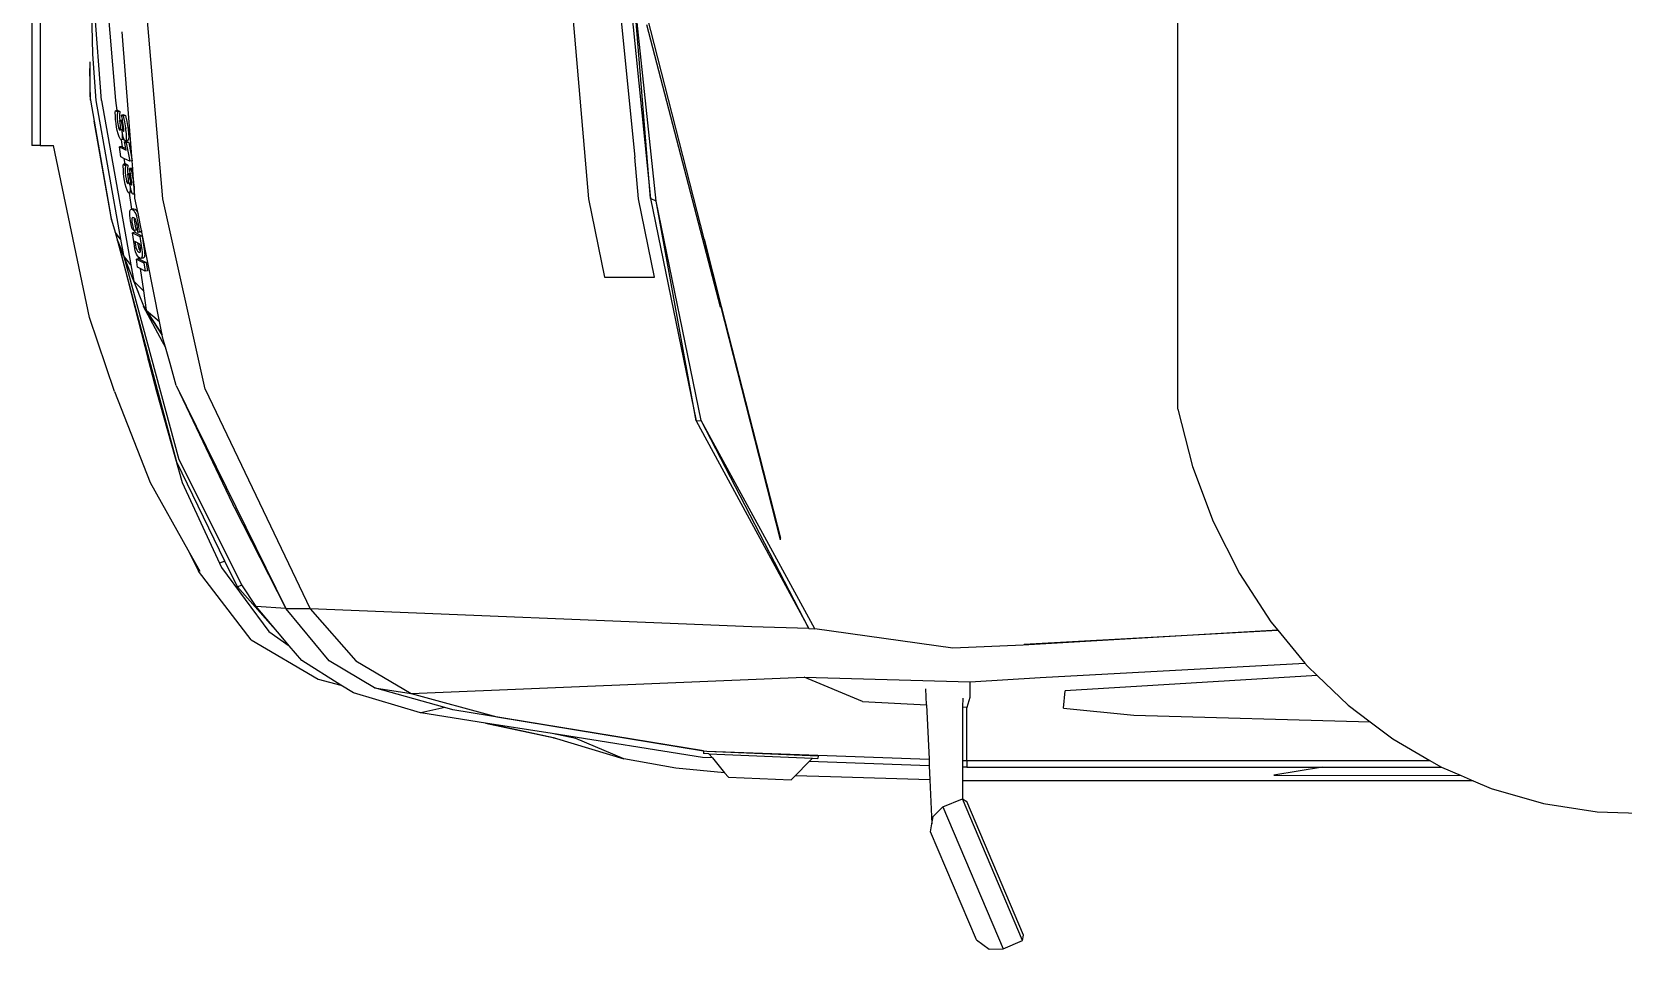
# Model space of a CAD drawing. Header units: millimetres. Extents: x 44692 to 172587, y -26854 to 14445.
# Drawn here: x 140218 to 141976, y 3098 to 4112 of the extents above; entities that cross this region are included whole.
import ezdxf

# ---------------------------------------------------------------- set-up
doc = ezdxf.new("R2010")
doc.units = ezdxf.units.MM
doc.header["$LTSCALE"] = 100
doc.layers.add('Transporte semielaborado', color=30, linetype='Continuous')

msp = doc.modelspace()

# ---------------------------------------------------------------- linework, layer by layer
at = {"layer": 'Transporte semielaborado'}
for p, q in [((141484.322, 3694.836), (141484.322, 4843.096)), ((140218.231, 4556.291), (140218.231, 3986.331)), ((140227.508, 4556.291), (140227.508, 3986.331)), ((140283.207, 4178.666), (140285.175, 4087.175)), ((140298.582, 4182.927), (140310.554, 4036.009)), ((140877.608, 4166.758), (140901.601, 3927.613)), ((140362.984, 3927.403), (140342.935, 4162.258)), ((140812.726, 4164.321), (140833.291, 3927.403)), ((140865.025, 4166.285), (140884.365, 3973.518)), ((140901.601, 3927.613), (140882.62, 4164.473)), ((140908.106, 3924.973), (140882.62, 4164.473)), ((140295.223, 4036.034), (140287.453, 4138.609)), ((140897.678, 4129.08), (140960.759, 3883.112)), ((140979.156, 3807.592), (140897.678, 4119.483)), ((140318.15, 4112.009), (140318.163, 4111.881)), ((140329.059, 3969.229), (140318.163, 4111.881)), ((140282.129, 4078.706), (140282.129, 4071.531)), ((140285.175, 4087.175), (140289.08, 4036.093)), ((140282.882, 4036.44), (140282.129, 4071.531)), ((140282.129, 4071.531), (140282.129, 4040.723)), ((140282.129, 4040.723), (140282.882, 4036.44)), ((140282.882, 4036.44), (140286.993, 4013.06)), ((140289.08, 4036.093), (140316.268, 3882.967)), ((140295.223, 4036.034), (140327.566, 3854.308)), ((140310.554, 4036.009), (140312.195, 4024.828)), ((140305.805, 3907.229), (140286.993, 4013.06)), ((140286.993, 4013.06), (140305.585, 3907.323)), ((140310.472, 4023.008), (140310.647, 4024.618)), ((140310.544, 4018.31), (140310.472, 4023.008)), ((140310.803, 4014.877), (140310.544, 4018.31)), ((140312.195, 4024.828), (140310.647, 4024.618)), ((140310.647, 4024.618), (140312.353, 4023.757)), ((140311.266, 4010.775), (140310.803, 4014.877)), ((140311.885, 4006.753), (140311.266, 4010.775)), ((140313.311, 4024.979), (140312.195, 4024.828)), ((140312.195, 4024.828), (140312.353, 4023.757)), ((140312.353, 4023.757), (140312.918, 4023.472)), ((140312.918, 4023.472), (140312.532, 4019.395)), ((140312.532, 4019.395), (140312.565, 4016.037)), ((140312.565, 4016.037), (140312.978, 4011.941)), ((140313.15, 4023.503), (140312.918, 4023.472)), ((140312.978, 4011.941), (140313.561, 4008.405)), ((140313.15, 4023.503), (140313.311, 4024.979)), ((140315.581, 4023.833), (140313.15, 4023.503)), ((140313.311, 4024.979), (140315.581, 4023.833)), ((140313.561, 4008.405), (140314.129, 4005.879)), ((140315.581, 4023.833), (140315.195, 4019.756)), ((140315.195, 4019.756), (140315.228, 4016.398)), ((140315.228, 4016.398), (140315.462, 4014.079)), ((140315.462, 4014.079), (140315.345, 4014.063)), ((140315.477, 4013.154), (140315.345, 4014.063)), ((140315.345, 4014.063), (140315.47, 4014.001)), ((140318.008, 4014.424), (140315.462, 4014.079)), ((140315.462, 4014.079), (140315.47, 4014.001)), ((140315.47, 4014.001), (140316.904, 4013.287)), ((140315.686, 4011.68), (140315.477, 4013.154)), ((140316.108, 4008.046), (140315.686, 4011.68)), ((140318.149, 4013.455), (140316.904, 4013.287)), ((140316.904, 4013.287), (140317.489, 4009.488)), ((140319.856, 4020.22), (140317.193, 4019.859)), ((140317.193, 4019.859), (140318.965, 4018.944)), ((140318.228, 4015.303), (140317.193, 4019.859)), ((140317.489, 4009.488), (140318.501, 4004.365)), ((140318.141, 4013.514), (140318.008, 4014.424)), ((140318.008, 4014.424), (140318.432, 4014.213)), ((140318.149, 4013.455), (140318.141, 4013.514)), ((140318.562, 4013.511), (140318.149, 4013.455)), ((140318.432, 4014.213), (140318.228, 4015.303)), ((140318.562, 4013.511), (140318.432, 4014.213)), ((140318.911, 4011.641), (140318.562, 4013.511)), ((140319.566, 4007.261), (140318.911, 4011.641)), ((140320.111, 4019.099), (140318.965, 4018.944)), ((140318.965, 4018.944), (140319.446, 4017.172)), ((140319.446, 4017.172), (140320.462, 4012.438)), ((140319.856, 4020.22), (140321.628, 4019.305)), ((140320.111, 4019.099), (140319.856, 4020.22)), ((140321.628, 4019.305), (140320.111, 4019.099)), ((140320.462, 4012.438), (140321.589, 4005.698)), ((140321.628, 4019.305), (140322.11, 4017.532)), ((140322.11, 4017.532), (140323.126, 4012.799)), ((140323.126, 4012.799), (140324.253, 4006.058)), ((140312.651, 4002.751), (140311.885, 4006.753)), ((140313.555, 3999.039), (140312.651, 4002.751)), ((140314.587, 3995.887), (140313.555, 3999.039)), ((140314.129, 4005.879), (140314.731, 4004.238)), ((140315.706, 3993.629), (140314.587, 3995.887)), ((140314.731, 4004.238), (140315.219, 4003.611)), ((140315.219, 4003.611), (140314.768, 4005.965)), ((140314.96, 4005.991), (140315.331, 4003.467)), ((140315.219, 4003.611), (140315.331, 4003.467)), ((140315.331, 4003.467), (140315.415, 4003.359)), ((140315.415, 4003.359), (140315.708, 4003.249)), ((140316.87, 3992.597), (140315.706, 3993.629)), ((140315.708, 4003.249), (140316.119, 4003.831)), ((140316.252, 4005.43), (140316.108, 4008.046)), ((140316.119, 4003.831), (140316.252, 4005.43)), ((140316.92, 3992.637), (140316.87, 3992.597)), ((140317.499, 3993.099), (140316.92, 3992.637)), ((140319.534, 3992.958), (140316.92, 3992.637)), ((140316.92, 3992.637), (140318.038, 3985.02)), ((140317.579, 4004.028), (140317.483, 4004.636)), ((140317.866, 3994.403), (140317.499, 3993.099)), ((140317.579, 4004.028), (140317.55, 4004.024)), ((140317.661, 4003.514), (140317.579, 4004.028)), ((140317.579, 4004.028), (140317.606, 4003.506)), ((140317.661, 4003.514), (140317.606, 4003.506)), ((140317.606, 4003.506), (140317.712, 4002.536)), ((140317.852, 4002.304), (140317.661, 4003.514)), ((140317.712, 4002.536), (140318.011, 3998.373)), ((140318.7, 3997.852), (140317.852, 4002.304)), ((140318.021, 3996.248), (140317.866, 3994.403)), ((140318.011, 3998.373), (140318.021, 3996.248)), ((140318.501, 4004.365), (140318.561, 4004.161)), ((140318.782, 4004.191), (140318.561, 4004.161)), ((140318.561, 4004.161), (140318.62, 4003.961)), ((140318.62, 4003.961), (140318.782, 4004.191)), ((140318.62, 4003.961), (140319.074, 4002.412)), ((140319.27, 3995.583), (140318.7, 3997.852)), ((140318.782, 4004.191), (140318.8, 4004.405)), ((140319.926, 4002.527), (140319.074, 4002.412)), ((140319.074, 4002.412), (140319.591, 4001.718)), ((140319.534, 3992.958), (140319.126, 3993.319)), ((140319.94, 3993.564), (140319.27, 3995.583)), ((140320.041, 3993.362), (140319.534, 3992.958)), ((140319.876, 4004.58), (140319.566, 4007.261)), ((140319.591, 4001.718), (140319.87, 4002.042)), ((140319.87, 4002.042), (140319.926, 4002.527)), ((140319.971, 4002.918), (140319.876, 4004.58)), ((140319.926, 4002.527), (140319.971, 4002.918)), ((140320.041, 3993.362), (140319.94, 3993.564)), ((140320.68, 3992.086), (140320.041, 3993.362)), ((140323.165, 3990.728), (140320.501, 3990.367)), ((140321.462, 3991.441), (140320.68, 3992.086)), ((140324.125, 3991.802), (140321.462, 3991.441)), ((140321.951, 3991.735), (140321.462, 3991.441)), ((140321.589, 4005.698), (140321.83, 4004.06)), ((140321.83, 4004.06), (140322.359, 3999.282)), ((140322.297, 3992.468), (140321.951, 3991.735)), ((140322.498, 3993.639), (140322.297, 3992.468)), ((140322.359, 3999.282), (140322.556, 3995.249)), ((140322.529, 4005.027), (140322.439, 4005.813)), ((140322.556, 3995.249), (140322.498, 3993.639)), ((140323.165, 3990.728), (140325.243, 3989.704)), ((140323.344, 3992.447), (140323.267, 3992.599)), ((140323.889, 3991.997), (140323.344, 3992.447)), ((140324.615, 3992.096), (140324.125, 3991.802)), ((140324.253, 4006.058), (140324.493, 4004.421)), ((140324.493, 4004.421), (140325.023, 3999.642)), ((140324.96, 3992.828), (140324.615, 3992.096)), ((140325.162, 3994), (140324.96, 3992.828)), ((140325.023, 3999.642), (140325.219, 3995.61)), ((140325.219, 3995.61), (140325.162, 3994)), ((140227.508, 3986.331), (140218.231, 3986.331)), ((140227.508, 3986.331), (140242.078, 3986.331)), ((140282.112, 3796.195), (140242.078, 3986.331)), ((140317.657, 3985.212), (140314.993, 3984.851)), ((140316.479, 3973.861), (140314.993, 3984.851)), ((140314.993, 3984.851), (140322.302, 3981.181)), ((140319.932, 3972.122), (140316.479, 3973.861)), ((140317.657, 3985.212), (140318.038, 3985.02)), ((140318.038, 3985.02), (140321.933, 3983.065)), ((140320.501, 3990.367), (140322.58, 3989.344)), ((140321.933, 3983.065), (140320.501, 3990.367)), ((140322.302, 3981.181), (140321.933, 3983.065)), ((140325.243, 3989.704), (140322.58, 3989.344)), ((140322.58, 3989.344), (140326.395, 3968.867)), ((140325.243, 3989.704), (140329.059, 3969.229)), ((140888.353, 3927.572), (140884.365, 3973.518)), ((140319.258, 3963.945), (140319.434, 3965.555)), ((140319.33, 3959.247), (140319.258, 3963.945)), ((140319.589, 3955.814), (140319.33, 3959.247)), ((140320.867, 3965.749), (140319.434, 3965.555)), ((140319.434, 3965.555), (140321.012, 3964.758)), ((140320.053, 3951.712), (140319.589, 3955.814)), ((140326.395, 3968.867), (140319.932, 3972.122)), ((140319.932, 3972.122), (140320.867, 3965.749)), ((140322.097, 3965.916), (140320.867, 3965.749)), ((140320.867, 3965.749), (140321.012, 3964.758)), ((140321.012, 3964.758), (140321.704, 3964.409)), ((140321.704, 3964.409), (140321.318, 3960.332)), ((140321.318, 3960.332), (140321.351, 3956.974)), ((140321.351, 3956.974), (140321.764, 3952.878)), ((140321.936, 3964.44), (140321.704, 3964.409)), ((140321.936, 3964.44), (140322.097, 3965.916)), ((140324.367, 3964.77), (140321.936, 3964.44)), ((140322.097, 3965.916), (140324.367, 3964.77)), ((140324.367, 3964.77), (140323.981, 3960.693)), ((140323.981, 3960.693), (140324.014, 3957.335)), ((140324.014, 3957.335), (140324.248, 3955.016)), ((140328.643, 3961.157), (140325.979, 3960.797)), ((140327.014, 3956.24), (140325.979, 3960.797)), ((140325.979, 3960.797), (140327.751, 3959.881)), ((140329.059, 3969.229), (140326.395, 3968.867)), ((140327.218, 3955.15), (140327.014, 3956.24)), ((140328.897, 3960.036), (140327.751, 3959.881)), ((140327.751, 3959.881), (140328.233, 3958.109)), ((140328.233, 3958.109), (140329.248, 3953.375)), ((140328.643, 3961.157), (140329.718, 3960.602)), ((140329.752, 3960.152), (140328.897, 3960.036)), ((140329.302, 3958.254), (140328.897, 3960.036)), ((140329.718, 3960.602), (140329.059, 3969.229)), ((140329.752, 3960.152), (140329.718, 3960.602)), ((140330.254, 3953.511), (140329.752, 3960.152)), ((140320.671, 3947.69), (140320.053, 3951.712)), ((140321.437, 3943.688), (140320.671, 3947.69)), ((140322.341, 3939.976), (140321.437, 3943.688)), ((140321.764, 3952.878), (140322.347, 3949.342)), ((140323.373, 3936.824), (140322.341, 3939.976)), ((140322.347, 3949.342), (140322.915, 3946.816)), ((140322.915, 3946.816), (140323.517, 3945.175)), ((140323.517, 3945.175), (140323.973, 3944.589)), ((140323.876, 3945.223), (140323.973, 3944.589)), ((140324.201, 3944.296), (140323.973, 3944.589)), ((140324.248, 3955.016), (140324.131, 3955)), ((140324.264, 3954.091), (140324.131, 3955)), ((140324.131, 3955), (140324.256, 3954.938)), ((140324.201, 3944.296), (140324.494, 3944.186)), ((140326.795, 3955.361), (140324.248, 3955.016)), ((140324.248, 3955.016), (140324.256, 3954.938)), ((140324.256, 3954.938), (140325.69, 3954.224)), ((140324.473, 3952.617), (140324.264, 3954.091)), ((140324.894, 3948.983), (140324.473, 3952.617)), ((140324.494, 3944.186), (140324.905, 3944.768)), ((140325.038, 3946.367), (140324.894, 3948.983)), ((140324.905, 3944.768), (140325.038, 3946.367)), ((140326.936, 3954.392), (140325.69, 3954.224)), ((140325.69, 3954.224), (140326.276, 3950.425)), ((140326.365, 3944.965), (140326.269, 3945.573)), ((140326.276, 3950.425), (140327.288, 3945.302)), ((140326.365, 3944.965), (140326.336, 3944.961)), ((140326.365, 3944.965), (140326.393, 3944.443)), ((140326.447, 3944.451), (140326.365, 3944.965)), ((140326.447, 3944.451), (140326.393, 3944.443)), ((140326.393, 3944.443), (140326.498, 3943.473)), ((140326.638, 3943.241), (140326.447, 3944.451)), ((140326.498, 3943.473), (140326.797, 3939.31)), ((140327.486, 3938.789), (140326.638, 3943.241)), ((140326.927, 3954.451), (140326.795, 3955.361)), ((140326.795, 3955.361), (140327.218, 3955.15)), ((140326.797, 3939.31), (140326.807, 3937.185)), ((140326.936, 3954.392), (140326.927, 3954.451)), ((140327.349, 3954.448), (140326.936, 3954.392)), ((140327.349, 3954.448), (140327.218, 3955.15)), ((140327.288, 3945.302), (140327.347, 3945.098)), ((140327.568, 3945.128), (140327.347, 3945.098)), ((140327.347, 3945.098), (140327.406, 3944.898)), ((140327.697, 3952.578), (140327.349, 3954.448)), ((140327.406, 3944.898), (140327.568, 3945.128)), ((140327.406, 3944.898), (140327.861, 3943.349)), ((140328.057, 3936.52), (140327.486, 3938.789)), ((140327.568, 3945.128), (140327.586, 3945.342)), ((140328.352, 3948.198), (140327.697, 3952.578)), ((140328.712, 3943.464), (140327.861, 3943.349)), ((140327.861, 3943.349), (140328.377, 3942.655)), ((140328.662, 3945.517), (140328.352, 3948.198)), ((140328.377, 3942.655), (140328.656, 3942.979)), ((140328.656, 3942.979), (140328.712, 3943.464)), ((140328.757, 3943.855), (140328.662, 3945.517)), ((140328.712, 3943.464), (140328.757, 3943.855)), ((140329.248, 3953.375), (140330.375, 3946.635)), ((140330.263, 3953.465), (140330.254, 3953.511)), ((140331.737, 3934.169), (140330.263, 3953.465)), ((140330.616, 3944.997), (140330.375, 3946.635)), ((140330.616, 3944.997), (140331.146, 3940.219)), ((140331.146, 3940.219), (140331.342, 3936.186)), ((140324.492, 3934.566), (140323.373, 3936.824)), ((140325.586, 3933.596), (140324.492, 3934.566)), ((140325.656, 3933.534), (140325.586, 3933.596)), ((140325.586, 3933.596), (140328.182, 3915.91)), ((140326.285, 3934.036), (140325.656, 3933.534)), ((140328.32, 3933.895), (140325.656, 3933.534)), ((140326.653, 3935.34), (140326.285, 3934.036)), ((140326.696, 3935.854), (140326.653, 3935.34)), ((140326.807, 3937.185), (140326.696, 3935.854)), ((140326.932, 3935.377), (140326.696, 3935.854)), ((140328.32, 3933.895), (140327.912, 3934.256)), ((140328.726, 3934.501), (140328.057, 3936.52)), ((140328.827, 3934.299), (140328.32, 3933.895)), ((140328.827, 3934.299), (140328.726, 3934.501)), ((140329.466, 3933.023), (140328.827, 3934.299)), ((140330.248, 3932.378), (140329.466, 3933.023)), ((140330.738, 3932.672), (140330.248, 3932.378)), ((140331.857, 3932.596), (140330.248, 3932.378)), ((140331.083, 3933.405), (140330.738, 3932.672)), ((140331.284, 3934.576), (140331.083, 3933.405)), ((140331.304, 3935.121), (140331.284, 3934.576)), ((140331.342, 3936.186), (140331.304, 3935.121)), ((140331.39, 3934.861), (140331.304, 3935.121)), ((140331.737, 3934.169), (140331.39, 3934.861)), ((140331.857, 3932.596), (140331.737, 3934.169)), ((140332.205, 3928.04), (140331.857, 3932.596)), ((140335.527, 3911.279), (140332.205, 3928.04)), ((140409.54, 3716.907), (140362.984, 3927.403)), ((140833.291, 3927.403), (140850.745, 3840.929)), ((140906.236, 3840.929), (140888.353, 3927.572)), ((140908.106, 3924.973), (140901.601, 3927.613)), ((140901.601, 3927.613), (140952.253, 3682.195)), ((140952.253, 3682.195), (140908.106, 3924.973)), ((140957.746, 3682.311), (140908.106, 3924.973)), ((140305.805, 3907.229), (140305.585, 3907.323)), ((140305.585, 3907.323), (140305.814, 3906.026)), ((140306.344, 3904.197), (140305.805, 3907.229)), ((140305.814, 3906.026), (140306.344, 3904.197)), ((140306.344, 3904.197), (140310.341, 3890.422)), ((140326.405, 3911.013), (140326.447, 3912.746)), ((140326.519, 3908.805), (140326.405, 3911.013)), ((140326.447, 3912.746), (140326.636, 3914.065)), ((140326.79, 3906.125), (140326.519, 3908.805)), ((140326.636, 3914.065), (140326.962, 3915.028)), ((140327.218, 3902.971), (140326.79, 3906.125)), ((140326.962, 3915.028), (140327.426, 3915.635)), ((140328.241, 3897.163), (140327.218, 3902.971)), ((140327.426, 3915.635), (140328.026, 3915.886)), ((140328.182, 3915.91), (140328.026, 3915.886)), ((140328.026, 3915.886), (140328.193, 3915.838)), ((140330.686, 3916.291), (140328.182, 3915.91)), ((140328.182, 3915.91), (140328.193, 3915.838)), ((140328.193, 3915.838), (140329.622, 3915.433)), ((140328.681, 3905.415), (140328.623, 3903.832)), ((140328.623, 3903.832), (140328.838, 3901.647)), ((140329.012, 3906.397), (140328.681, 3905.415)), ((140329.436, 3906.666), (140329.012, 3906.397)), ((140329.53, 3906.725), (140329.436, 3906.666)), ((140329.45, 3906.529), (140329.436, 3906.666)), ((140329.459, 3906.465), (140329.45, 3906.529)), ((140329.615, 3906.779), (140329.53, 3906.725)), ((140329.53, 3906.725), (140329.566, 3906.482)), ((140330.96, 3906.37), (140329.615, 3906.779)), ((140329.622, 3915.433), (140330.085, 3916.04)), ((140329.622, 3915.433), (140330.517, 3914.698)), ((140330.085, 3916.04), (140330.686, 3916.291)), ((140330.517, 3914.698), (140331.371, 3913.692)), ((140330.686, 3916.291), (140332.269, 3915.832)), ((140331.401, 3905.997), (140330.96, 3906.37)), ((140331.341, 3905.82), (140331.283, 3904.236)), ((140331.283, 3904.236), (140331.498, 3902.052)), ((140331.401, 3905.997), (140331.341, 3905.82)), ((140331.371, 3913.692), (140332.18, 3912.37)), ((140332.315, 3905.222), (140331.401, 3905.997)), ((140332.18, 3912.37), (140332.953, 3910.689)), ((140332.269, 3915.832), (140333.177, 3915.102)), ((140332.913, 3904.236), (140332.315, 3905.222)), ((140333.496, 3902.781), (140332.913, 3904.236)), ((140332.953, 3910.689), (140333.693, 3908.598)), ((140333.177, 3915.102), (140334.031, 3914.097)), ((140334.032, 3900.813), (140333.496, 3902.781)), ((140333.693, 3908.598), (140334.403, 3906.045)), ((140334.031, 3914.097), (140334.839, 3912.774)), ((140334.403, 3906.045), (140335.076, 3903.01)), ((140334.839, 3912.774), (140335.527, 3911.279)), ((140335.076, 3903.01), (140335.704, 3899.473)), ((140339.254, 3892.474), (140335.527, 3911.279)), ((140316.268, 3882.967), (140310.341, 3890.422)), ((140310.341, 3890.422), (140312.677, 3882.373)), ((140328.923, 3894.061), (140328.241, 3897.163)), ((140328.838, 3901.647), (140329.69, 3896.739)), ((140330.76, 3892.365), (140328.923, 3894.061)), ((140331.927, 3890.399), (140329.351, 3890.007)), ((140331.503, 3875.588), (140329.351, 3890.007)), ((140329.351, 3890.007), (140337.581, 3885.722)), ((140329.69, 3896.739), (140330.44, 3893.511)), ((140330.44, 3893.511), (140330.76, 3892.365)), ((140331.619, 3892.496), (140330.76, 3892.365)), ((140331.498, 3902.052), (140332.349, 3897.144)), ((140333.419, 3892.77), (140331.619, 3892.496)), ((140331.619, 3892.496), (140331.927, 3890.399)), ((140332.011, 3890.411), (140331.927, 3890.399)), ((140332.011, 3890.411), (140340.241, 3886.127)), ((140332.349, 3897.144), (140333.099, 3893.915)), ((140333.099, 3893.915), (140333.419, 3892.77)), ((140334.49, 3898.284), (140334.032, 3900.813)), ((140334.868, 3895.37), (140334.49, 3898.284)), ((140335.068, 3892.977), (140334.868, 3895.37)), ((140335.16, 3890.07), (140335.068, 3892.977)), ((140336.71, 3890.748), (140335.16, 3890.07)), ((140337.819, 3890.475), (140335.16, 3890.07)), ((140335.704, 3899.473), (140336.448, 3893.749)), ((140336.448, 3893.749), (140336.71, 3890.748)), ((140337.805, 3890.915), (140336.71, 3890.748)), ((140340.241, 3886.127), (140337.581, 3885.722)), ((140337.581, 3885.722), (140339.79, 3870.924)), ((140339.37, 3891.153), (140337.805, 3890.915)), ((140337.819, 3890.475), (140337.805, 3890.915)), ((140339.37, 3891.153), (140337.819, 3890.475)), ((140339.254, 3892.474), (140339.37, 3891.153)), ((140359.18, 3791.948), (140339.254, 3892.474)), ((140340.241, 3886.127), (140342.449, 3871.328)), ((140312.677, 3882.373), (140312.962, 3881.264)), ((140319.521, 3864.701), (140312.962, 3881.264)), ((140312.962, 3881.264), (140313.151, 3880.53)), ((140313.151, 3880.53), (140319.521, 3864.701)), ((140351.058, 3738.564), (140313.151, 3880.53)), ((140313.151, 3880.53), (140346.759, 3750.026)), ((140316.268, 3882.967), (140319.521, 3864.701)), ((140332.135, 3872.065), (140331.503, 3875.588)), ((140332.098, 3880.126), (140332.653, 3876.406)), ((140335.044, 3878.61), (140332.098, 3880.126)), ((140332.913, 3868.993), (140332.135, 3872.065)), ((140332.653, 3876.406), (140333.253, 3873.45)), ((140333.831, 3866.406), (140332.913, 3868.993)), ((140333.253, 3873.45), (140334.073, 3871.142)), ((140334.073, 3871.142), (140335.115, 3869.48)), ((140335.044, 3878.61), (140335.312, 3876.811)), ((140337.564, 3877.313), (140335.044, 3878.61)), ((140335.115, 3869.48), (140335.714, 3868.998)), ((140335.312, 3876.811), (140335.912, 3873.855)), ((140335.572, 3869.398), (140335.535, 3869.544)), ((140335.714, 3868.998), (140335.572, 3869.398)), ((140335.714, 3868.998), (140336.377, 3868.466)), ((140335.912, 3873.855), (140336.733, 3871.546)), ((140336.377, 3868.466), (140337.396, 3868.191)), ((140336.733, 3871.546), (140337.774, 3869.884)), ((140337.396, 3868.191), (140338.008, 3868.574)), ((140338.158, 3873.335), (140337.564, 3877.313)), ((140337.774, 3869.884), (140338.305, 3869.458)), ((140338.008, 3868.574), (140338.305, 3869.458)), ((140338.389, 3871.146), (140338.158, 3873.335)), ((140338.305, 3869.458), (140338.339, 3869.559)), ((140338.339, 3869.559), (140338.389, 3871.146)), ((140339.79, 3870.924), (140340.071, 3868.747)), ((140340.071, 3868.747), (140340.222, 3866.86)), ((140342.449, 3871.328), (140342.73, 3869.151)), ((140342.73, 3869.151), (140342.881, 3867.264)), ((140960.759, 3883.112), (140960.811, 3882.906)), ((140960.759, 3883.112), (141045.252, 3552.405)), ((140960.811, 3882.906), (140979.156, 3811.374)), ((140960.811, 3882.906), (140979.156, 3810.729)), ((140327.566, 3854.308), (140319.521, 3864.701)), ((140319.521, 3864.701), (140320.018, 3863.36)), ((140320.018, 3863.36), (140320.067, 3863.322)), ((140320.018, 3863.36), (140335.579, 3824.135)), ((140380.905, 3638.946), (140320.067, 3863.322)), ((140330.778, 3836.266), (140320.067, 3863.322)), ((140327.566, 3854.308), (140330.778, 3836.266)), ((140336.208, 3861.231), (140333.703, 3860.85)), ((140335.065, 3851.718), (140333.703, 3860.85)), ((140333.703, 3860.85), (140341.932, 3856.568)), ((140334.884, 3864.334), (140333.831, 3866.406)), ((140335.957, 3862.94), (140334.884, 3864.334)), ((140337.814, 3850.287), (140335.065, 3851.718)), ((140335.957, 3862.94), (140336.208, 3861.231)), ((140336.066, 3862.799), (140335.957, 3862.94)), ((140337.367, 3861.82), (140336.066, 3862.799)), ((140336.362, 3861.254), (140336.208, 3861.231)), ((140336.362, 3861.254), (140344.592, 3856.972)), ((140338.571, 3861.505), (140337.367, 3861.82)), ((140343.295, 3847.436), (140337.814, 3850.287)), ((140337.814, 3850.287), (140341.425, 3825.689)), ((140339.566, 3862.184), (140338.571, 3861.505)), ((140341.231, 3861.909), (140338.571, 3861.505)), ((140339.695, 3862.474), (140339.566, 3862.184)), ((140339.902, 3862.934), (140339.695, 3862.474)), ((140339.994, 3862.249), (140339.695, 3862.474)), ((140340.131, 3863.958), (140339.902, 3862.934)), ((140340.242, 3865.264), (140340.131, 3863.958)), ((140340.222, 3866.86), (140340.242, 3865.264)), ((140342.225, 3862.588), (140341.231, 3861.909)), ((140344.592, 3856.972), (140341.932, 3856.568)), ((140341.932, 3856.568), (140343.295, 3847.436)), ((140342.562, 3863.339), (140342.225, 3862.588)), ((140342.791, 3864.362), (140342.562, 3863.339)), ((140342.901, 3865.668), (140342.791, 3864.362)), ((140342.881, 3867.264), (140342.901, 3865.668)), ((140344.592, 3856.972), (140345.954, 3847.84)), ((140341.425, 3825.689), (140330.778, 3836.266)), ((140330.863, 3835.968), (140330.778, 3836.266)), ((140330.863, 3835.968), (140341.533, 3809.096)), ((140345.954, 3847.84), (140343.295, 3847.436)), ((140850.745, 3840.929), (140906.236, 3840.929)), ((140341.425, 3825.689), (140344.545, 3804.431)), ((140344.545, 3804.431), (140341.533, 3809.096)), ((140341.533, 3809.096), (140341.709, 3808.576)), ((140341.567, 3809.043), (140341.694, 3808.722)), ((140341.694, 3808.722), (140362.095, 3777.241)), ((140362.676, 3769.352), (140341.709, 3808.576)), ((140344.545, 3804.431), (140359.18, 3791.948)), ((140362.091, 3777.261), (140344.545, 3804.431)), ((140979.156, 3811.374), (140979.156, 3810.729)), ((141045.252, 3550.675), (140979.156, 3810.729)), ((140979.156, 3810.729), (140979.156, 3807.592)), ((140309.493, 3714.625), (140282.112, 3796.195)), ((140362.091, 3777.261), (140359.18, 3791.948)), ((140362.661, 3774.384), (140362.091, 3777.261)), ((140365.815, 3763.513), (140362.661, 3774.384)), ((140365.815, 3763.513), (140362.676, 3769.352)), ((140371.054, 3745.455), (140365.815, 3763.513)), ((140351.058, 3738.564), (140346.759, 3750.026)), ((140346.759, 3750.026), (140355.875, 3714.625)), ((140377.52, 3721.262), (140371.054, 3745.455)), ((140378.302, 3636.529), (140351.058, 3738.564)), ((140309.493, 3714.625), (140348.92, 3613.934)), ((140355.875, 3714.625), (140384.294, 3613.934)), ((140377.52, 3721.262), (140439.984, 3590.381)), ((140377.52, 3721.262), (140498.918, 3474.862)), ((140409.54, 3716.907), (140525.786, 3474.21)), ((141484.322, 3694.836), (141500.534, 3631.572)), ((140952.253, 3682.195), (140957.746, 3682.311)), ((140952.253, 3682.195), (141076.465, 3452.44)), ((141076.465, 3452.44), (140957.746, 3682.311)), ((141083.067, 3452.173), (140957.746, 3682.311)), ((140431.57, 3526.984), (140378.302, 3636.529)), ((140450.096, 3500.942), (140380.905, 3638.946)), ((141500.534, 3631.572), (141523.284, 3570.782)), ((140348.92, 3613.934), (140390.622, 3539.385)), ((140384.294, 3613.934), (140425.632, 3524.767)), ((140439.978, 3590.321), (140439.984, 3590.381)), ((140440.11, 3590.045), (140439.978, 3590.321)), ((140440.11, 3590.045), (140440.296, 3589.653)), ((140440.296, 3589.653), (140441.804, 3586.686)), ((140440.311, 3589.508), (140440.296, 3589.653)), ((140441.804, 3586.686), (140440.311, 3589.508)), ((140441.804, 3586.686), (140498.918, 3474.862)), ((141523.284, 3570.782), (141552.269, 3513.276)), ((141045.252, 3550.675), (141045.252, 3552.405)), ((140390.622, 3539.385), (140402.35, 3516.073)), ((140390.622, 3539.385), (140403.663, 3516.073)), ((140460.495, 3439.914), (140402.35, 3516.073)), ((140431.57, 3526.984), (140425.632, 3524.767)), ((140425.632, 3524.767), (140427.811, 3520.068)), ((140427.811, 3520.068), (140480.208, 3449.161)), ((140445.335, 3498.677), (140431.57, 3526.984)), ((140445.335, 3498.677), (140450.096, 3500.942)), ((140495.54, 3441.852), (140445.335, 3498.677)), ((140450.158, 3500.819), (140450.096, 3500.942)), ((140465.93, 3476.91), (140450.158, 3500.819)), ((141552.269, 3513.276), (141587.101, 3459.822)), ((140498.918, 3474.862), (140465.93, 3476.91)), ((140495.54, 3441.852), (140465.93, 3476.91)), ((140498.918, 3474.862), (140499.251, 3474.21)), ((140525.786, 3474.21), (140499.251, 3474.21)), ((140546.749, 3416.872), (140499.251, 3474.21)), ((140525.786, 3474.21), (140576.144, 3416.872)), ((141013.673, 3454.614), (140525.786, 3474.21)), ((140480.208, 3449.161), (140502.613, 3433.478)), ((141076.465, 3452.44), (141013.673, 3454.614)), ((141076.465, 3452.44), (141083.067, 3452.173)), ((141235.652, 3430.884), (141083.067, 3452.173)), ((141594.706, 3450.615), (141313.263, 3434.034)), ((141314.507, 3435.239), (141594.631, 3450.706)), ((141587.101, 3459.822), (141594.631, 3450.706)), ((141594.631, 3450.706), (141594.706, 3450.615)), ((141594.706, 3450.615), (141624.638, 3414.376)), ((140460.495, 3439.914), (140534.732, 3396.727)), ((140502.613, 3433.478), (140495.54, 3441.852)), ((140516.406, 3417.147), (140502.613, 3433.478)), ((141313.263, 3434.034), (141235.652, 3430.884)), ((140559.691, 3390.162), (140516.406, 3417.147)), ((140596.697, 3387.105), (140546.749, 3416.872)), ((140576.144, 3416.872), (140637.186, 3380.795)), ((141331.988, 3398.315), (141624.638, 3414.376)), ((141624.638, 3414.376), (141627.317, 3411.133)), ((141627.317, 3411.133), (141638.122, 3400.756)), ((140534.732, 3396.727), (140559.691, 3390.162)), ((140637.186, 3380.795), (141071.366, 3398.827)), ((141071.366, 3398.827), (141254.857, 3393.513)), ((141135.954, 3371.811), (141071.366, 3398.827)), ((141254.832, 3376.625), (141254.857, 3393.513)), ((141254.857, 3393.513), (141331.988, 3398.315)), ((141638.122, 3400.756), (141359.78, 3383.772)), ((141638.122, 3400.756), (141672.379, 3367.857)), ((140573.607, 3381.486), (140559.691, 3390.162)), ((140647.569, 3359.422), (140573.607, 3381.486)), ((140596.697, 3387.105), (140637.186, 3380.795)), ((140674.399, 3365.366), (140596.697, 3387.105)), ((140637.186, 3380.795), (140732.016, 3355.14)), ((141206.689, 3368.144), (141205.894, 3386.095)), ((141246.537, 3375.588), (141246.521, 3366.079)), ((141251.427, 3365.825), (141254.832, 3376.625)), ((141357.953, 3364.52), (141359.78, 3383.772)), ((140647.946, 3359.506), (140647.569, 3359.422)), ((140674.399, 3365.366), (140647.946, 3359.506)), ((140719.572, 3348.109), (140647.946, 3359.506)), ((140683.301, 3362.875), (140674.399, 3365.366)), ((140960.263, 3317.312), (140683.301, 3362.875)), ((141135.954, 3371.811), (141206.689, 3368.144)), ((141206.689, 3368.144), (141209.339, 3308.251)), ((141246.521, 3366.079), (141246.417, 3306.902)), ((141246.521, 3366.079), (141251.427, 3365.825)), ((141251.087, 3306.733), (141251.088, 3364.749)), ((141251.088, 3364.749), (141251.427, 3365.825)), ((141357.953, 3364.52), (141435.663, 3356.971)), ((141672.379, 3367.857), (141696.763, 3349.42)), ((140719.572, 3348.109), (140724.499, 3346.813)), ((140792.976, 3336.429), (140719.572, 3348.109)), ((140794.561, 3331.794), (140724.499, 3346.813)), ((140724.499, 3346.813), (140795.534, 3331.805)), ((140732.016, 3355.14), (140960.263, 3317.312)), ((141435.663, 3356.971), (141696.763, 3349.42)), ((141696.763, 3349.42), (141721.687, 3330.573)), ((140819.298, 3331.011), (140792.976, 3336.429)), ((140959.233, 3309.975), (140792.976, 3336.429)), ((140794.561, 3331.794), (140797.721, 3331.143)), ((140795.534, 3331.805), (140797.721, 3331.143)), ((140797.721, 3331.143), (140872.095, 3308.626)), ((140872.095, 3308.626), (140819.298, 3331.011)), ((141721.687, 3330.573), (141762.636, 3306.733)), ((140929.572, 3298.294), (140872.095, 3308.626)), ((140970.066, 3309.582), (140959.233, 3309.975)), ((140960.263, 3317.312), (140960.138, 3314.427)), ((140966.281, 3314.159), (140960.138, 3314.427)), ((140960.263, 3317.312), (140963.8, 3317.158)), ((140963.8, 3317.158), (141209.339, 3308.251)), ((140963.8, 3317.158), (141086.814, 3311.787)), ((140966.281, 3314.159), (140970.066, 3309.582)), ((140966.281, 3314.159), (141080.545, 3309.17)), ((140970.066, 3309.582), (140983.544, 3293.29)), ((141077.125, 3305.702), (141061.458, 3289.813)), ((141080.545, 3309.17), (141077.125, 3305.702)), ((141209.664, 3300.897), (141077.125, 3305.702)), ((141080.545, 3309.17), (141086.688, 3308.902)), ((141086.814, 3311.787), (141086.688, 3308.902)), ((141209.339, 3308.251), (141209.664, 3300.897)), ((141246.417, 3306.902), (141246.404, 3299.565)), ((141246.417, 3306.902), (141251.087, 3306.733)), ((141251.087, 3306.733), (141251.087, 3299.395)), ((141251.087, 3306.733), (141762.636, 3306.733)), ((141762.636, 3306.733), (141774.583, 3299.777)), ((140983.544, 3293.29), (140929.572, 3298.294)), ((140983.544, 3293.29), (140987.707, 3288.256)), ((140987.707, 3288.256), (141056.942, 3285.233)), ((141061.458, 3289.813), (141056.942, 3285.233)), ((141100.663, 3288.534), (141061.458, 3289.813)), ((141210.354, 3285.31), (141100.663, 3288.534)), ((141209.664, 3300.897), (141210.354, 3285.31)), ((141246.404, 3299.565), (141246.377, 3284.251)), ((141251.087, 3299.395), (141246.404, 3299.565)), ((141251.087, 3299.395), (141644.118, 3299.395)), ((141644.118, 3299.395), (141590.122, 3290.384)), ((141590.122, 3290.384), (141797.293, 3290.048)), ((141644.118, 3299.395), (141775.474, 3299.395)), ((141774.583, 3299.777), (141775.474, 3299.395)), ((141775.474, 3299.395), (141797.293, 3290.048)), ((141797.293, 3290.048), (141810.502, 3284.389)), ((141210.354, 3285.31), (141212.506, 3236.678)), ((141246.377, 3284.251), (141246.343, 3264.516)), ((141251.163, 3284.11), (141246.377, 3284.251)), ((141810.502, 3284.389), (141251.163, 3284.11)), ((141810.502, 3284.389), (141830.362, 3275.88)), ((141830.362, 3275.88), (141888.278, 3259.202)), ((141213.822, 3244.929), (141224.768, 3255.477)), ((141224.768, 3255.477), (141246.265, 3264.566)), ((141224.768, 3255.477), (141291.087, 3098.617)), ((141246.265, 3264.566), (141246.343, 3264.516)), ((141312.584, 3107.707), (141246.265, 3264.566)), ((141246.343, 3264.516), (141251.229, 3261.351)), ((141313.679, 3113.641), (141251.229, 3261.351)), ((141888.278, 3259.202), (141947.561, 3249.965)), ((141211.121, 3227.999), (141212.506, 3236.678)), ((141212.506, 3236.678), (141213.822, 3244.929)), ((141947.561, 3249.965), (142004.794, 3248.364)), ((141261.635, 3108.521), (141211.121, 3227.999)), ((141312.584, 3107.707), (141313.679, 3113.641)), ((141261.635, 3108.521), (141275.83, 3098.265)), ((141275.83, 3098.265), (141291.087, 3098.617)), ((141291.087, 3098.617), (141312.584, 3107.707))]:
    msp.add_line(p, q, dxfattribs=at)

doc.saveas('drawing.dxf')
